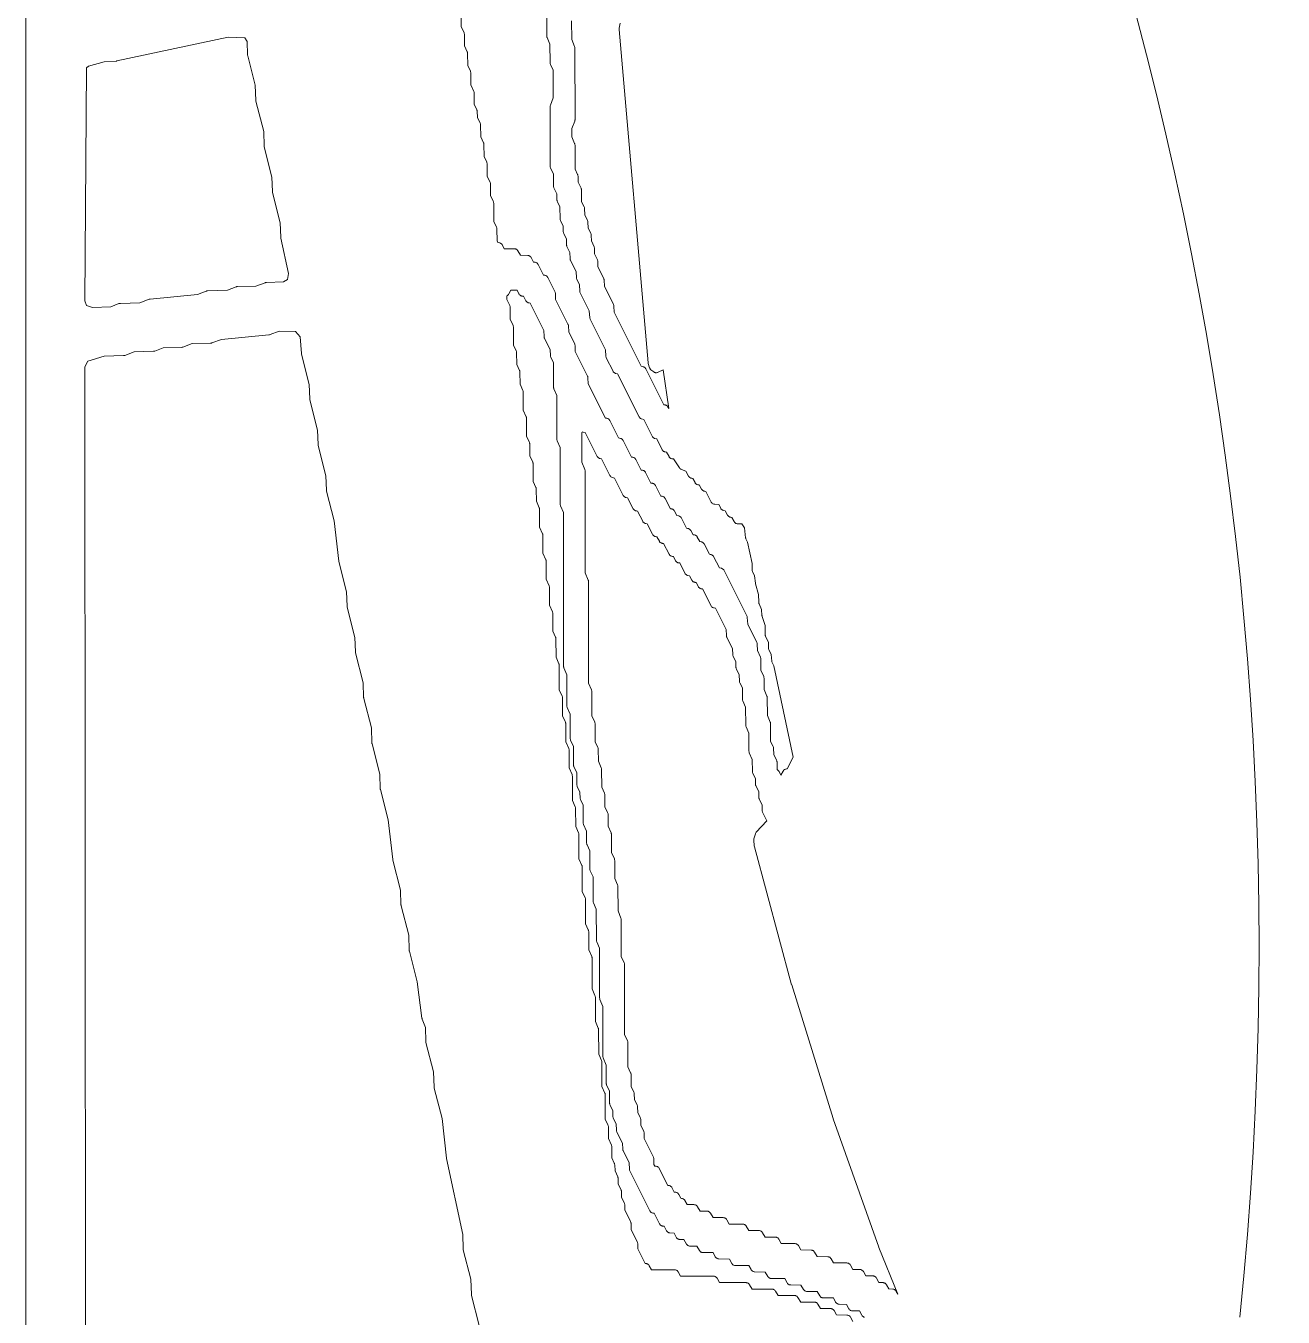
# Model space of a CAD drawing. Header units: inches. Extents: x 36 to 80.3, y 17.3 to 55.9.
# Drawn here: x 36.25 to 43.83, y 30.96 to 38.74 of the extents above; entities that cross this region are included whole.
import ezdxf

# ---------------------------------------------------------------- set-up
doc = ezdxf.new("R2010")
doc.units = ezdxf.units.IN
doc.layers.add('01_ORIGINAL_CAD', color=7, linetype='CONTINUOUS', lineweight=20)
doc.layers.add('03_ADDED_AREAS_SAME_COMPOSITION', color=7, linetype='CONTINUOUS', lineweight=15)

msp = doc.modelspace()

# ---------------------------------------------------------------- linework, layer by layer
at = {"layer": '01_ORIGINAL_CAD'}
msp.add_line((36.2477, 17.9065), (36.2477, 55.9005), dxfattribs=at)
msp.add_lwpolyline([(44.2832, 37.0838, 0.090917), (40.9305, 45.9685, -0.652582), (40.9305, 49.0108, -0.158741), (45.0035, 48.4251, -0.098355), (47.824, 46.2028), (47.7547, 46.078)], format="xyb", dxfattribs=at)
msp.add_arc((22.064, 33.1953), 21.6191, 354.05829, 36.03187, dxfattribs=at)
at = {"layer": '03_ADDED_AREAS_SAME_COMPOSITION'}
for points in [[(39.3883, 38.7903), (39.3886, 38.6826), (39.3889, 38.6792), (39.3896, 38.6758), (39.3908, 38.6726), (39.4081, 38.6334), (39.409, 38.5216), (39.4093, 38.518), (39.4101, 38.5145), (39.4114, 38.5111), (39.4278, 38.4763), (39.428, 38.3087), (39.4103, 38.2649), (39.4092, 38.2619), (39.4086, 38.2587), (39.4084, 38.2555), (39.409, 37.8983), (39.4092, 37.8948), (39.4099, 37.8915), (39.4111, 37.8882), (39.4285, 37.8489), (39.4293, 37.7763), (39.4296, 37.7727), (39.4304, 37.7693), (39.4317, 37.7659), (39.4484, 37.7306), (39.45, 37.6933), (39.4504, 37.6899), (39.4513, 37.6866), (39.4526, 37.6834), (39.4679, 37.6524), (39.4687, 37.5803), (39.469, 37.5767), (39.4698, 37.5732), (39.4711, 37.5699), (39.4876, 37.5348), (39.4884, 37.5016), (39.4887, 37.4981), (39.4895, 37.4947), (39.4908, 37.4915), (39.5073, 37.4564), (39.5081, 37.4232), (39.5084, 37.4197), (39.5092, 37.4163), (39.5104, 37.4131), (39.5271, 37.3777), (39.5288, 37.3404), (39.5291, 37.337), (39.53, 37.3336), (39.5313, 37.3304), (39.5663, 37.2601), (39.567, 37.2271), (39.5673, 37.2237), (39.5681, 37.2203), (39.5694, 37.217), (39.5861, 37.1817), (39.5877, 37.1444), (39.5881, 37.141), (39.589, 37.1376), (39.5903, 37.1344), (39.6452, 37.0243), (39.6481, 36.9837), (39.6485, 36.9804), (39.6494, 36.9772), (39.6507, 36.9742), (39.7432, 36.7894), (39.7449, 36.7524), (39.7453, 36.749), (39.7461, 36.7456), (39.7475, 36.7424), (39.7881, 36.6607), (39.7899, 36.6577), (39.792, 36.655), (39.7945, 36.6526), (39.7973, 36.6506), (39.8004, 36.649), (39.8037, 36.6478), (39.8159, 36.6443), (39.9452, 36.3863), (39.9469, 36.3834), (39.9491, 36.3807), (39.9516, 36.3783), (39.9544, 36.3763), (39.9575, 36.3747), (39.9607, 36.3735), (39.973, 36.37), (40.0237, 36.2688), (40.0254, 36.2658), (40.0276, 36.2631), (40.0301, 36.2607), (40.0329, 36.2587), (40.036, 36.2571), (40.0392, 36.2559), (40.0515, 36.2525), (40.0843, 36.1876), (40.0859, 36.1848), (40.088, 36.1822), (40.0904, 36.1798), (40.093, 36.1779), (40.0959, 36.1763), (40.099, 36.175), (40.1023, 36.1743), (40.1114, 36.1727), (40.1257, 36.1459), (40.1273, 36.1433), (40.1292, 36.1408), (40.1315, 36.1387), (40.1339, 36.1368), (40.1366, 36.1353), (40.1395, 36.1341), (40.1425, 36.1332), (40.1456, 36.1328), (40.153, 36.1321), (40.1896, 36.0782), (40.1919, 36.0753), (40.1945, 36.0729), (40.1975, 36.0708), (40.2007, 36.0691), (40.2276, 36.058), (40.2434, 36.0284), (40.245, 36.0258), (40.2469, 36.0234), (40.2492, 36.0212), (40.2516, 36.0193), (40.2543, 36.0178), (40.2572, 36.0166), (40.2602, 36.0157), (40.2633, 36.0153), (40.269, 36.0148), (40.2826, 35.9893), (40.2842, 35.9866), (40.2862, 35.9842), (40.2884, 35.982), (40.2909, 35.9802), (40.2936, 35.9786), (40.2964, 35.9774), (40.2994, 35.9766), (40.3025, 35.9761), (40.3082, 35.9756), (40.3218, 35.9501), (40.3234, 35.9475), (40.3254, 35.945), (40.3276, 35.9429), (40.3301, 35.941), (40.3328, 35.9394), (40.3357, 35.9382), (40.3387, 35.9374), (40.3417, 35.937), (40.3472, 35.9365), (40.3805, 35.872), (40.3822, 35.8692), (40.3843, 35.8666), (40.3866, 35.8644), (40.3893, 35.8624), (40.3922, 35.8608), (40.3952, 35.8597), (40.3984, 35.8589), (40.4017, 35.8585), (40.4259, 35.8575), (40.4374, 35.8351), (40.4391, 35.8322), (40.4411, 35.8296), (40.4435, 35.8273), (40.4461, 35.8254), (40.449, 35.8238), (40.4521, 35.8226), (40.4553, 35.8218), (40.4645, 35.8202), (40.4787, 35.7934), (40.4804, 35.7908), (40.4823, 35.7884), (40.4845, 35.7862), (40.487, 35.7843), (40.4897, 35.7828), (40.4926, 35.7816), (40.4956, 35.7808), (40.4987, 35.7803), (40.5044, 35.7798), (40.518, 35.7543), (40.5197, 35.7515), (40.5217, 35.749), (40.5241, 35.7468), (40.5267, 35.7449), (40.5296, 35.7433), (40.5326, 35.7422), (40.5358, 35.7414), (40.539, 35.7411), (40.5649, 35.74), (40.5802, 35.7164), (40.5877, 35.6572), (40.5885, 35.6536), (40.5898, 35.6501), (40.599, 35.6295), (40.6261, 35.5015), (40.6269, 35.4638), (40.6272, 35.4604), (40.628, 35.457), (40.6292, 35.4538), (40.6416, 35.4271), (40.6468, 35.383), (40.6475, 35.3792), (40.6655, 35.3146), (40.6663, 35.2678), (40.6666, 35.2643), (40.6674, 35.2609), (40.6687, 35.2576), (40.6842, 35.2245), (40.686, 35.1886), (40.6864, 35.1853), (40.6872, 35.1821), (40.7049, 35.1281), (40.7057, 35.0719), (40.706, 35.0683), (40.7068, 35.0649), (40.7081, 35.0616), (40.7246, 35.0265), (40.7254, 34.9932), (40.7257, 34.9898), (40.7265, 34.9865), (40.7277, 34.9832), (40.7418, 34.9531), (40.7451, 34.9133), (40.7455, 34.9105), (40.7462, 34.9078), (40.7473, 34.9051), (40.7568, 34.884), (40.8733, 34.3332), (40.8386, 34.2635), (40.8332, 34.263), (40.8302, 34.2625), (40.8272, 34.2617), (40.8243, 34.2605), (40.8216, 34.2589), (40.8192, 34.257), (40.8169, 34.2549), (40.815, 34.2524), (40.8134, 34.2498), (40.8007, 34.2259), (40.7898, 34.2473), (40.7883, 34.2499), (40.7864, 34.2523), (40.7843, 34.2545), (40.7819, 34.2564), (40.7793, 34.258), (40.7776, 34.2588), (40.7769, 34.3049), (40.7766, 34.3084), (40.7758, 34.3119), (40.7745, 34.3152), (40.7579, 34.3505), (40.7562, 34.3878), (40.7558, 34.3912), (40.755, 34.3946), (40.7537, 34.3978), (40.7384, 34.4287), (40.7381, 34.5358), (40.7379, 34.5392), (40.7372, 34.5426), (40.736, 34.5458), (40.7187, 34.585), (40.7184, 34.6926), (40.7181, 34.6961), (40.7174, 34.6994), (40.7162, 34.7027), (40.6989, 34.7418), (40.6987, 34.8103), (40.6984, 34.8137), (40.6977, 34.8171), (40.6965, 34.8203), (40.6792, 34.8595), (40.679, 34.9279), (40.6787, 34.9314), (40.678, 34.9347), (40.6768, 34.9379), (40.6593, 34.9776), (40.6576, 35.0152), (40.6572, 35.0187), (40.6564, 35.022), (40.655, 35.0252), (40.6002, 35.1353), (40.5973, 35.176), (40.5968, 35.1792), (40.596, 35.1824), (40.5947, 35.1854), (40.4573, 35.4597), (40.4555, 35.4627), (40.4533, 35.4654), (40.4508, 35.4678), (40.448, 35.4698), (40.445, 35.4714), (40.4417, 35.4726), (40.4293, 35.4761), (40.3946, 35.5432), (40.393, 35.5459), (40.3911, 35.5484), (40.3888, 35.5506), (40.3863, 35.5525), (40.3836, 35.5541), (40.3807, 35.5553), (40.3777, 35.5561), (40.3746, 35.5566), (40.3692, 35.5571), (40.3378, 35.6193), (40.3361, 35.6221), (40.3341, 35.6247), (40.3317, 35.6271), (40.329, 35.629), (40.3261, 35.6306), (40.323, 35.6318), (40.3198, 35.6326), (40.3107, 35.6342), (40.2964, 35.661), (40.2948, 35.6636), (40.2928, 35.6661), (40.2906, 35.6682), (40.2881, 35.6701), (40.2854, 35.6716), (40.2826, 35.6728), (40.2796, 35.6737), (40.2765, 35.6741), (40.2708, 35.6746), (40.2572, 35.7001), (40.2555, 35.7028), (40.2536, 35.7052), (40.2514, 35.7074), (40.2489, 35.7092), (40.2462, 35.7108), (40.2433, 35.712), (40.2403, 35.7128), (40.2373, 35.7133), (40.2319, 35.7138), (40.2005, 35.776), (40.1988, 35.7788), (40.1967, 35.7814), (40.1944, 35.7837), (40.1917, 35.7857), (40.1888, 35.7873), (40.1857, 35.7885), (40.1825, 35.7893), (40.1733, 35.7909), (40.1591, 35.8177), (40.1574, 35.8203), (40.1555, 35.8227), (40.1533, 35.8249), (40.1508, 35.8268), (40.1481, 35.8283), (40.1452, 35.8295), (40.1422, 35.8304), (40.1392, 35.8308), (40.1338, 35.8313), (40.1024, 35.8935), (40.1007, 35.8963), (40.0986, 35.8989), (40.0963, 35.9013), (40.0936, 35.9032), (40.0907, 35.9048), (40.0876, 35.906), (40.0844, 35.9068), (40.0756, 35.9084), (40.0435, 35.9718), (40.0418, 35.9747), (40.0398, 35.9773), (40.0374, 35.9796), (40.0347, 35.9816), (40.0318, 35.9832), (40.0287, 35.9844), (40.0255, 35.9852), (40.0167, 35.9867), (39.9847, 36.0502), (39.983, 36.053), (39.9809, 36.0557), (39.9785, 36.058), (39.9759, 36.0599), (39.973, 36.0616), (39.9699, 36.0628), (39.9667, 36.0635), (39.9578, 36.0651), (39.9258, 36.1285), (39.9241, 36.1314), (39.9221, 36.134), (39.9197, 36.1363), (39.917, 36.1383), (39.9141, 36.1399), (39.911, 36.1411), (39.9078, 36.1419), (39.899, 36.1434), (39.849, 36.2433), (39.8473, 36.2462), (39.8451, 36.249), (39.8426, 36.2513), (39.8398, 36.2534), (39.8367, 36.255), (39.8335, 36.2561), (39.8212, 36.2596), (39.7688, 36.3636), (39.7671, 36.3665), (39.7651, 36.3691), (39.7627, 36.3714), (39.76, 36.3734), (39.7571, 36.375), (39.754, 36.3762), (39.7508, 36.377), (39.742, 36.3785), (39.6387, 36.5848), (39.6371, 36.6218), (39.6367, 36.6252), (39.6358, 36.6286), (39.6345, 36.6318), (39.5603, 36.7805), (39.5595, 36.8134), (39.5592, 36.817), (39.5583, 36.8205), (39.557, 36.8238), (39.5208, 36.8982), (39.5192, 36.9354), (39.5188, 36.9388), (39.5179, 36.9422), (39.5166, 36.9454), (39.4422, 37.0943), (39.4406, 37.1314), (39.4402, 37.1348), (39.4393, 37.1382), (39.438, 37.1414), (39.3957, 37.2259), (39.394, 37.2288), (39.3919, 37.2314), (39.3895, 37.2337), (39.3869, 37.2357), (39.384, 37.2373), (39.3809, 37.2385), (39.3776, 37.2393), (39.3688, 37.2409), (39.3368, 37.3043), (39.3351, 37.3072), (39.333, 37.3098), (39.3306, 37.3121), (39.328, 37.3141), (39.3251, 37.3157), (39.322, 37.3169), (39.3188, 37.3177), (39.3096, 37.3193), (39.2954, 37.346), (39.2936, 37.3488), (39.2915, 37.3514), (39.2891, 37.3536), (39.2865, 37.3555), (39.2835, 37.3571), (39.2805, 37.3582), (39.2773, 37.3589), (39.274, 37.3592), (39.2296, 37.3605), (39.2145, 37.387), (39.2127, 37.3897), (39.2106, 37.3922), (39.2081, 37.3944), (39.2054, 37.3962), (39.2025, 37.3977), (39.1994, 37.3987), (39.1962, 37.3994), (39.1929, 37.3996), (39.1322, 37.3999), (39.1211, 37.4217), (39.1194, 37.4246), (39.1173, 37.4272), (39.1149, 37.4295), (39.1123, 37.4314), (39.1094, 37.433), (39.1063, 37.4342), (39.1031, 37.435), (39.0943, 37.4365), (39.0894, 37.4465), (39.0885, 37.5185), (39.0882, 37.522), (39.0874, 37.5255), (39.0861, 37.5288), (39.0697, 37.5637), (39.0688, 37.6752), (39.0685, 37.6788), (39.0677, 37.6823), (39.0664, 37.6857), (39.05, 37.7205), (39.0497, 37.7887), (39.0494, 37.7921), (39.0487, 37.7955), (39.0476, 37.7987), (39.0302, 37.8379), (39.0294, 37.9106), (39.0291, 37.9141), (39.0283, 37.9176), (39.027, 37.921), (39.0105, 37.9559), (39.0096, 38.0282), (39.0094, 38.0318), (39.0086, 38.0353), (39.0073, 38.0386), (38.9908, 38.0735), (38.9899, 38.1459), (38.9896, 38.1494), (38.9888, 38.1529), (38.9876, 38.1562), (38.9709, 38.1916), (38.9692, 38.2289), (38.9688, 38.2323), (38.968, 38.2356), (38.9667, 38.2388), (38.9514, 38.2697), (38.9512, 38.3376), (38.9509, 38.3411), (38.9502, 38.3444), (38.949, 38.3476), (38.9317, 38.3869), (38.9308, 38.4595), (38.9306, 38.4631), (38.9297, 38.4666), (38.9285, 38.4699), (38.912, 38.5049), (38.9111, 38.5772), (38.9108, 38.5807), (38.91, 38.5842), (38.9088, 38.5875), (38.8923, 38.6224), (38.8921, 38.6905), (38.8918, 38.694), (38.8911, 38.6973), (38.8899, 38.7005), (38.8726, 38.7398), (38.8717, 38.8124)], [(39.8312, 38.7606), (39.8252, 38.7289), (39.8248, 38.7255), (39.8248, 38.722), (39.9997, 36.7123), (40.0001, 36.7096), (40.0007, 36.7069), (40.0087, 36.6819), (40.0097, 36.6791), (40.0111, 36.6765), (40.0129, 36.674), (40.0149, 36.6718), (40.0171, 36.6698), (40.0332, 36.6572), (40.0357, 36.6555), (40.0385, 36.654), (40.0414, 36.653), (40.0444, 36.6522), (40.0475, 36.6519), (40.0506, 36.652), (40.0536, 36.6524), (40.0566, 36.6532), (40.0595, 36.6544), (40.0909, 36.6697), (40.1239, 36.4362), (40.1194, 36.4449), (40.1178, 36.4476), (40.1159, 36.45), (40.1136, 36.4522), (40.1111, 36.4542), (40.1084, 36.4557), (40.1055, 36.457), (40.1025, 36.4578), (40.0994, 36.4583), (40.0941, 36.4588), (39.9858, 36.6749), (39.984, 36.6779), (39.9819, 36.6806), (39.9794, 36.683), (39.9765, 36.685), (39.9735, 36.6866), (39.9702, 36.6878), (39.958, 36.6912), (39.7951, 37.0165), (39.7934, 37.0534), (39.793, 37.0569), (39.7921, 37.0603), (39.7908, 37.0635), (39.7361, 37.1732), (39.7345, 37.2102), (39.7341, 37.2137), (39.7332, 37.217), (39.7319, 37.2203), (39.6969, 37.2906), (39.6962, 37.3235), (39.6959, 37.327), (39.6951, 37.3304), (39.6938, 37.3336), (39.6773, 37.3687), (39.6765, 37.4019), (39.6762, 37.4054), (39.6754, 37.4088), (39.6741, 37.412), (39.6576, 37.4471), (39.6569, 37.4804), (39.6565, 37.4838), (39.6557, 37.4872), (39.6545, 37.4905), (39.6379, 37.5255), (39.6372, 37.5588), (39.6369, 37.5622), (39.6361, 37.5656), (39.6348, 37.5689), (39.6181, 37.6042), (39.6165, 37.6415), (39.6161, 37.6449), (39.6152, 37.6482), (39.6139, 37.6514), (39.5986, 37.6825), (39.5978, 37.7545), (39.5975, 37.7581), (39.5967, 37.7616), (39.5954, 37.7649), (39.5788, 37.8002), (39.5771, 37.8375), (39.5767, 37.841), (39.5759, 37.8443), (39.5746, 37.8475), (39.5593, 37.8784), (39.559, 38.0247), (39.5587, 38.0282), (39.558, 38.0315), (39.5568, 38.0348), (39.5395, 38.0739), (39.5395, 38.1242), (39.5572, 38.1679), (39.5582, 38.171), (39.5588, 38.1741), (39.559, 38.1773), (39.5586, 38.6088), (39.5584, 38.612), (39.5578, 38.6151), (39.5568, 38.6182), (39.5389, 38.6619), (39.538, 38.7741)], [(41.2345, 30.9314), (41.2195, 30.9577), (41.2177, 30.9604), (41.2156, 30.9629), (41.2131, 30.965), (41.2104, 30.9669), (41.2075, 30.9683), (41.2044, 30.9694), (41.2012, 30.9701), (41.1979, 30.9703), (41.1364, 30.9705), (41.1215, 30.9967), (41.1197, 30.9995), (41.1176, 31.002), (41.1151, 31.0041), (41.1124, 31.006), (41.1095, 31.0074), (41.1064, 31.0085), (41.1032, 31.0091), (41.0999, 31.0094), (41.0384, 31.0096), (41.0235, 31.0358), (41.0217, 31.0386), (41.0195, 31.041), (41.0171, 31.0432), (41.0144, 31.045), (41.0114, 31.0465), (41.0083, 31.0476), (41.0051, 31.0482), (41.0018, 31.0484), (40.9202, 31.0487), (40.9032, 31.0761), (40.9014, 31.0787), (40.8992, 31.081), (40.8968, 31.083), (40.8941, 31.0848), (40.8913, 31.0861), (40.8882, 31.0871), (40.8851, 31.0877), (40.8819, 31.0879), (40.7835, 31.0878), (40.7687, 31.1139), (40.7669, 31.1166), (40.7647, 31.1191), (40.7622, 31.1213), (40.7595, 31.1231), (40.7566, 31.1246), (40.7535, 31.1256), (40.7503, 31.1263), (40.747, 31.1265), (40.6268, 31.1267), (40.6119, 31.1529), (40.61, 31.1556), (40.6079, 31.1581), (40.6054, 31.1603), (40.6027, 31.1621), (40.5998, 31.1636), (40.5967, 31.1646), (40.5934, 31.1653), (40.5902, 31.1655), (40.4307, 31.1657), (40.4159, 31.1918), (40.414, 31.1945), (40.4119, 31.197), (40.4094, 31.1992), (40.4067, 31.201), (40.4038, 31.2025), (40.4006, 31.2036), (40.3974, 31.2042), (40.3941, 31.2044), (40.1955, 31.2045), (40.1807, 31.2307), (40.1788, 31.2334), (40.1767, 31.2359), (40.1742, 31.2381), (40.1715, 31.2399), (40.1686, 31.2414), (40.1655, 31.2424), (40.1622, 31.2431), (40.159, 31.2433), (40.0196, 31.2435), (40.0067, 31.2678), (40.005, 31.2704), (40.0031, 31.2728), (40.0009, 31.275), (39.9984, 31.2769), (39.9957, 31.2784), (39.9928, 31.2796), (39.9898, 31.2804), (39.9868, 31.2809), (39.9815, 31.2814), (39.9378, 31.3685), (39.9371, 31.4015), (39.9367, 31.405), (39.9359, 31.4085), (39.9345, 31.4118), (39.8984, 31.4862), (39.8967, 31.5234), (39.8963, 31.5268), (39.8955, 31.5302), (39.8941, 31.5334), (39.8592, 31.6037), (39.8584, 31.6367), (39.8581, 31.6401), (39.8573, 31.6435), (39.8561, 31.6468), (39.8395, 31.6818), (39.8388, 31.7151), (39.8384, 31.7186), (39.8376, 31.7219), (39.8364, 31.7252), (39.8198, 31.7603), (39.8191, 31.7935), (39.8188, 31.797), (39.818, 31.8004), (39.8167, 31.8036), (39.8001, 31.8389), (39.7984, 31.8762), (39.798, 31.8796), (39.7972, 31.883), (39.7958, 31.8862), (39.7806, 31.9171), (39.7803, 31.985), (39.7801, 31.9884), (39.7794, 31.9918), (39.7782, 31.995), (39.7609, 32.0343), (39.76, 32.1069), (39.7597, 32.1105), (39.7589, 32.114), (39.7576, 32.1173), (39.7412, 32.1521), (39.7409, 32.2987), (39.7406, 32.3021), (39.7399, 32.3055), (39.7387, 32.3087), (39.7214, 32.3479), (39.7211, 32.4948), (39.7208, 32.4982), (39.7201, 32.5016), (39.7189, 32.5048), (39.7016, 32.544), (39.7013, 32.6908), (39.701, 32.6943), (39.7003, 32.6976), (39.6991, 32.7009), (39.6818, 32.74), (39.6815, 32.8869), (39.6813, 32.8903), (39.6805, 32.8937), (39.6794, 32.897), (39.6621, 32.9361), (39.6617, 33.1222), (39.6614, 33.1256), (39.6607, 33.129), (39.6595, 33.1323), (39.6422, 33.1715), (39.6413, 33.2833), (39.641, 33.2869), (39.6402, 33.2904), (39.6389, 33.2937), (39.6225, 33.3286), (39.6221, 33.4751), (39.6219, 33.4786), (39.6212, 33.4819), (39.62, 33.4852), (39.6027, 33.5243), (39.6024, 33.6712), (39.6021, 33.6747), (39.6014, 33.678), (39.6002, 33.6813), (39.5829, 33.7204), (39.5826, 33.8673), (39.5823, 33.8707), (39.5816, 33.8741), (39.5804, 33.8773), (39.5631, 33.9165), (39.5628, 34.0242), (39.5626, 34.0276), (39.5619, 34.031), (39.5607, 34.0342), (39.5434, 34.0734), (39.543, 34.2202), (39.5428, 34.2237), (39.5421, 34.227), (39.5409, 34.2303), (39.5236, 34.2694), (39.5233, 34.3771), (39.523, 34.3805), (39.5223, 34.3839), (39.5212, 34.3871), (39.5038, 34.4264), (39.5029, 34.5382), (39.5026, 34.5418), (39.5018, 34.5453), (39.5005, 34.5486), (39.4841, 34.5835), (39.4838, 34.6908), (39.4836, 34.6942), (39.4828, 34.6976), (39.4817, 34.7008), (39.4644, 34.74), (39.464, 34.8869), (39.4638, 34.8903), (39.4631, 34.8937), (39.4619, 34.8969), (39.4445, 34.9361), (39.4436, 35.048), (39.4434, 35.0515), (39.4425, 35.0551), (39.4413, 35.0584), (39.4248, 35.0933), (39.4245, 35.2006), (39.4243, 35.204), (39.4236, 35.2074), (39.4224, 35.2106), (39.4051, 35.2498), (39.4048, 35.3575), (39.4045, 35.3609), (39.4038, 35.3643), (39.4026, 35.3675), (39.3853, 35.4066), (39.385, 35.5143), (39.3848, 35.5177), (39.3841, 35.5211), (39.3829, 35.5243), (39.3656, 35.5635), (39.3653, 35.6712), (39.365, 35.6746), (39.3643, 35.678), (39.3631, 35.6812), (39.3458, 35.7204), (39.3455, 35.828), (39.3453, 35.8315), (39.3446, 35.8348), (39.3434, 35.8381), (39.326, 35.8773), (39.3252, 35.95), (39.3249, 35.9535), (39.3241, 35.957), (39.3228, 35.9603), (39.3064, 35.9952), (39.3061, 36.1025), (39.3058, 36.1059), (39.3051, 36.1093), (39.3039, 36.1126), (39.2866, 36.1518), (39.2857, 36.2244), (39.2854, 36.228), (39.2846, 36.2315), (39.2833, 36.2348), (39.2669, 36.2697), (39.2666, 36.377), (39.2664, 36.3804), (39.2657, 36.3838), (39.2645, 36.387), (39.2472, 36.4262), (39.2469, 36.5339), (39.2466, 36.5373), (39.2459, 36.5407), (39.2447, 36.5439), (39.2274, 36.5832), (39.2265, 36.6558), (39.2262, 36.6594), (39.2254, 36.6628), (39.2241, 36.6662), (39.2077, 36.7011), (39.2068, 36.7734), (39.2065, 36.777), (39.2057, 36.7805), (39.2044, 36.7838), (39.188, 36.8186), (39.1877, 36.926), (39.1875, 36.9294), (39.1867, 36.9328), (39.1856, 36.936), (39.1682, 36.9753), (39.1674, 37.0479), (39.1671, 37.0515), (39.1663, 37.055), (39.165, 37.0583), (39.1486, 37.0931), (39.1485, 37.116), (39.151, 37.1173), (39.1539, 37.1193), (39.1565, 37.1217), (39.1587, 37.1244), (39.1605, 37.1275), (39.1716, 37.1493), (39.21, 37.1493), (39.2211, 37.1276), (39.2228, 37.1247), (39.2249, 37.1221), (39.2273, 37.1198), (39.2299, 37.1179), (39.2328, 37.1163), (39.2359, 37.1151), (39.2391, 37.1143), (39.2483, 37.1127), (39.2625, 37.0859), (39.2641, 37.0833), (39.2661, 37.0809), (39.2683, 37.0787), (39.2708, 37.0768), (39.2735, 37.0753), (39.2764, 37.0741), (39.2793, 37.0733), (39.2824, 37.0728), (39.2877, 37.0723), (39.3708, 36.9065), (39.3724, 36.8695), (39.3728, 36.8661), (39.3737, 36.8627), (39.375, 36.8595), (39.41, 36.7892), (39.4107, 36.7563), (39.411, 36.7528), (39.4118, 36.7494), (39.4131, 36.7462), (39.4295, 36.7113), (39.4299, 36.5648), (39.4301, 36.5613), (39.4308, 36.558), (39.432, 36.5547), (39.4493, 36.5156), (39.4498, 36.251), (39.45, 36.2476), (39.4507, 36.2442), (39.4519, 36.241), (39.4692, 36.2018), (39.4697, 35.8589), (39.47, 35.8554), (39.4707, 35.852), (39.4719, 35.8488), (39.4892, 35.8097), (39.4901, 34.8826), (39.4903, 34.8794), (39.4909, 34.8762), (39.4919, 34.8732), (39.5097, 34.8295), (39.5101, 34.643), (39.5103, 34.6396), (39.5111, 34.6362), (39.5122, 34.633), (39.5295, 34.5938), (39.5299, 34.447), (39.5301, 34.4435), (39.5308, 34.4401), (39.532, 34.4369), (39.5494, 34.3977), (39.5503, 34.2859), (39.5505, 34.2823), (39.5513, 34.2788), (39.5526, 34.2754), (39.5691, 34.2405), (39.57, 34.1682), (39.5703, 34.1646), (39.5711, 34.1611), (39.5724, 34.1578), (39.589, 34.1225), (39.5907, 34.0852), (39.5911, 34.0817), (39.5919, 34.0784), (39.5932, 34.0752), (39.6085, 34.0443), (39.6088, 33.9372), (39.609, 33.9338), (39.6097, 33.9304), (39.6109, 33.9271), (39.6282, 33.8879), (39.6291, 33.8152), (39.6294, 33.8117), (39.6302, 33.8082), (39.6315, 33.8049), (39.6479, 33.77), (39.6488, 33.6585), (39.6491, 33.6549), (39.6499, 33.6514), (39.6512, 33.648), (39.6677, 33.6132), (39.668, 33.4666), (39.6682, 33.4632), (39.669, 33.4598), (39.6701, 33.4566), (39.6874, 33.4174), (39.6878, 33.2313), (39.6881, 33.2279), (39.6888, 33.2245), (39.69, 33.2213), (39.7073, 33.1821), (39.7075, 32.8826), (39.7078, 32.8794), (39.7084, 32.8763), (39.7094, 32.8732), (39.7272, 32.8296), (39.7275, 32.5297), (39.7277, 32.5265), (39.7283, 32.5233), (39.7293, 32.5203), (39.7471, 32.4766), (39.7474, 32.3685), (39.7477, 32.3651), (39.7484, 32.3617), (39.7496, 32.3585), (39.7669, 32.3192), (39.7678, 32.2466), (39.7681, 32.243), (39.7689, 32.2396), (39.7702, 32.2362), (39.7867, 32.2012), (39.7875, 32.1679), (39.7878, 32.1644), (39.7886, 32.1611), (39.7898, 32.1578), (39.8065, 32.1225), (39.8082, 32.0852), (39.8086, 32.0817), (39.8094, 32.0784), (39.8107, 32.0752), (39.8457, 32.0049), (39.8464, 31.9719), (39.8468, 31.9683), (39.8476, 31.9649), (39.8489, 31.9615), (39.8851, 31.8871), (39.8868, 31.85), (39.8872, 31.8465), (39.888, 31.8431), (39.8894, 31.8399), (40.0102, 31.5987), (40.0119, 31.5958), (40.014, 31.5932), (40.0164, 31.5909), (40.019, 31.5889), (40.0219, 31.5873), (40.025, 31.586), (40.0283, 31.5853), (40.0371, 31.5837), (40.0691, 31.5203), (40.0708, 31.5174), (40.0729, 31.5148), (40.0753, 31.5125), (40.0779, 31.5105), (40.0808, 31.5089), (40.0839, 31.5077), (40.0871, 31.5069), (40.0963, 31.5053), (40.1106, 31.4786), (40.1123, 31.4758), (40.1143, 31.4733), (40.1167, 31.4711), (40.1193, 31.4691), (40.1222, 31.4676), (40.1252, 31.4664), (40.1283, 31.4657), (40.1316, 31.4653), (40.1561, 31.4643), (40.1694, 31.4394), (40.1711, 31.4367), (40.1731, 31.4341), (40.1755, 31.4319), (40.1781, 31.43), (40.181, 31.4285), (40.184, 31.4273), (40.1872, 31.4265), (40.1904, 31.4262), (40.2154, 31.4251), (40.2306, 31.3984), (40.2324, 31.3957), (40.2346, 31.3932), (40.237, 31.391), (40.2397, 31.3892), (40.2427, 31.3877), (40.2457, 31.3867), (40.2489, 31.386), (40.2522, 31.3858), (40.2941, 31.3855), (40.3091, 31.3593), (40.3109, 31.3566), (40.313, 31.3541), (40.3155, 31.3519), (40.3182, 31.3501), (40.3211, 31.3486), (40.3242, 31.3476), (40.3274, 31.3469), (40.3307, 31.3467), (40.3917, 31.3464), (40.4047, 31.3221), (40.4064, 31.3193), (40.4085, 31.3167), (40.4109, 31.3145), (40.4136, 31.3126), (40.4166, 31.311), (40.4197, 31.3099), (40.4229, 31.3092), (40.4262, 31.3089), (40.49, 31.3076), (40.5051, 31.2812), (40.5069, 31.2784), (40.5091, 31.2759), (40.5115, 31.2738), (40.5142, 31.2719), (40.5172, 31.2705), (40.5203, 31.2694), (40.5235, 31.2688), (40.5267, 31.2685), (40.6073, 31.2683), (40.6203, 31.244), (40.622, 31.2412), (40.6241, 31.2386), (40.6266, 31.2364), (40.6293, 31.2344), (40.6322, 31.2329), (40.6353, 31.2318), (40.6385, 31.231), (40.6418, 31.2307), (40.7057, 31.2295), (40.7207, 31.203), (40.7225, 31.2003), (40.7247, 31.1978), (40.7271, 31.1956), (40.7299, 31.1938), (40.7328, 31.1923), (40.7359, 31.1913), (40.7391, 31.1906), (40.7424, 31.1904), (40.8234, 31.1902), (40.8384, 31.164), (40.8402, 31.1612), (40.8423, 31.1588), (40.8448, 31.1566), (40.8475, 31.1548), (40.8504, 31.1533), (40.8535, 31.1522), (40.8567, 31.1516), (40.86, 31.1514), (40.9215, 31.1511), (40.9364, 31.1249), (40.9382, 31.1222), (40.9403, 31.1197), (40.9428, 31.1175), (40.9455, 31.1157), (40.9484, 31.1142), (40.9515, 31.1132), (40.9547, 31.1125), (40.958, 31.1123), (41.0195, 31.112), (41.0344, 31.0858), (41.0362, 31.0831), (41.0383, 31.0806), (41.0408, 31.0785), (41.0435, 31.0766), (41.0464, 31.0752), (41.0495, 31.0741), (41.0527, 31.0734), (41.056, 31.0732), (41.117, 31.073), (41.13, 31.0486), (41.1317, 31.0458), (41.1338, 31.0433), (41.1362, 31.041), (41.1389, 31.0391), (41.1418, 31.0376), (41.1449, 31.0364), (41.1481, 31.0357), (41.1514, 31.0354), (41.1957, 31.0342), (41.2108, 31.0077), (41.2126, 31.0049), (41.2148, 31.0025), (41.2172, 31.0003), (41.2199, 30.9984), (41.2229, 30.997), (41.2259, 30.9959), (41.2292, 30.9953), (41.2324, 30.995), (41.2743, 30.9948), (41.2893, 30.9685), (41.2911, 30.9658), (41.2932, 30.9633), (41.2957, 30.9612), (41.2984, 30.9593), (41.3013, 30.9579), (41.3044, 30.9568)], [(36.6073, 30.722), (36.6028, 36.6869), (36.6215, 36.7221), (36.7204, 36.7515), (36.837, 36.755), (36.8411, 36.7554), (36.845, 36.7566), (36.9011, 36.7775), (37.0178, 36.7811), (37.0207, 36.7814), (37.0234, 36.782), (37.0262, 36.7828), (37.0762, 36.8025), (37.1868, 36.805), (37.1896, 36.8052), (37.1924, 36.8057), (37.195, 36.8066), (37.251, 36.8275), (37.3618, 36.83), (37.3646, 36.8302), (37.3674, 36.8307), (37.37, 36.8316), (37.4269, 36.8528), (37.7136, 36.8801), (37.7169, 36.8806), (37.72, 36.8816), (37.7754, 36.9022), (37.8728, 36.8996), (37.9015, 36.8677), (37.9097, 36.7676), (37.9104, 36.7634), (37.957, 36.5812), (37.9596, 36.4939), (37.9598, 36.4911), (37.9604, 36.4884), (38.007, 36.3062), (38.0096, 36.2189), (38.0098, 36.2161), (38.0104, 36.2134), (38.057, 36.0312), (38.0596, 35.9439), (38.0598, 35.9411), (38.0604, 35.9384), (38.1063, 35.7599), (38.1347, 35.5167), (38.1354, 35.5134), (38.182, 35.3312), (38.1846, 35.2439), (38.1848, 35.2411), (38.1854, 35.2384), (38.232, 35.0562), (38.2346, 34.9689), (38.2348, 34.9661), (38.2354, 34.9634), (38.282, 34.7812), (38.2846, 34.6939), (38.2848, 34.6911), (38.2854, 34.6884), (38.3311, 34.5109), (38.3346, 34.4187), (38.3348, 34.416), (38.3354, 34.4134), (38.382, 34.2312), (38.3846, 34.1439), (38.3848, 34.1411), (38.3854, 34.1384), (38.4323, 33.9551), (38.4597, 33.7168), (38.4604, 33.7134), (38.507, 33.5312), (38.5096, 33.4439), (38.5098, 33.4411), (38.5104, 33.4384), (38.5561, 33.2609), (38.5596, 33.1687), (38.5598, 33.166), (38.5604, 33.1634), (38.6074, 32.98), (38.6359, 32.7606), (38.6365, 32.7577), (38.6374, 32.7548), (38.6571, 32.7046), (38.6596, 32.6189), (38.6598, 32.6161), (38.6604, 32.6134), (38.7061, 32.4359), (38.7096, 32.3437), (38.7098, 32.341), (38.7104, 32.3384), (38.7573, 32.1551), (38.7847, 31.9168), (38.7851, 31.9144), (38.882, 31.4567), (38.8846, 31.3689), (38.8848, 31.3661), (38.8854, 31.3634), (38.9311, 31.1859), (38.9346, 31.0937), (38.9348, 31.091), (38.9354, 31.0884), (38.9818, 30.9072)]]:
    msp.add_lwpolyline(points, dxfattribs=at)
for points in [[(36.65, 37.0462), (36.614, 37.058), (36.6028, 37.0851), (36.6128, 38.4896), (36.6265, 38.5009), (36.7205, 38.5266), (36.7936, 38.5312), (36.7973, 38.5317), (37.4685, 38.6762), (37.5673, 38.6716), (37.5819, 38.6498), (37.5846, 38.5688), (37.5848, 38.5661), (37.5854, 38.5634), (37.6311, 38.3859), (37.6346, 38.2937), (37.6348, 38.291), (37.6354, 38.2884), (37.682, 38.1062), (37.6846, 38.0189), (37.6848, 38.0161), (37.6854, 38.0134), (37.732, 37.8312), (37.7346, 37.7439), (37.7348, 37.7411), (37.7354, 37.7384), (37.782, 37.5562), (37.7846, 37.4689), (37.7852, 37.4643), (37.8322, 37.2497), (37.8252, 37.2149), (37.8016, 37.1991), (37.6985, 37.1963), (37.6958, 37.1961), (37.6931, 37.1956), (37.6905, 37.1948), (37.6345, 37.1739), (37.5237, 37.1713), (37.5208, 37.1711), (37.5179, 37.1705), (37.5152, 37.1696), (37.464, 37.1498), (37.3425, 37.1452), (37.3397, 37.1449), (37.337, 37.1443), (37.3343, 37.1435), (37.2834, 37.1235), (36.9969, 37.0962), (36.9936, 37.0957), (36.9905, 37.0948), (36.9344, 37.0738), (36.8177, 37.0702), (36.8148, 37.0699), (36.8121, 37.0693), (36.8093, 37.0685), (36.7593, 37.0488)], [(39.605, 36.2956), (39.6081, 36.2945), (39.6203, 36.2911), (39.6923, 36.1478), (39.694, 36.145), (39.6961, 36.1424), (39.6985, 36.1401), (39.7011, 36.1381), (39.704, 36.1365), (39.7071, 36.1352), (39.7104, 36.1345), (39.7191, 36.1329), (39.7691, 36.0331), (39.7709, 36.0301), (39.7731, 36.0274), (39.7756, 36.025), (39.7784, 36.023), (39.7814, 36.0214), (39.7847, 36.0202), (39.797, 36.0168), (39.8493, 35.9127), (39.851, 35.9099), (39.8531, 35.9073), (39.8555, 35.905), (39.8581, 35.903), (39.861, 35.9014), (39.8641, 35.9002), (39.8674, 35.8994), (39.8763, 35.8978), (39.9103, 35.8321), (39.9119, 35.8294), (39.9138, 35.8269), (39.9161, 35.8247), (39.9186, 35.8228), (39.9213, 35.8212), (39.9242, 35.82), (39.9272, 35.8191), (39.9303, 35.8187), (39.9357, 35.8182), (39.9671, 35.756), (39.9688, 35.7531), (39.9708, 35.7505), (39.9732, 35.7482), (39.9759, 35.7463), (39.9788, 35.7446), (39.9819, 35.7434), (39.9851, 35.7427), (39.9939, 35.7411), (40.026, 35.6776), (40.0276, 35.6748), (40.0297, 35.6722), (40.0321, 35.6699), (40.0347, 35.6679), (40.0376, 35.6663), (40.0407, 35.6651), (40.044, 35.6643), (40.0531, 35.6627), (40.0674, 35.6359), (40.069, 35.6333), (40.0709, 35.6309), (40.0732, 35.6287), (40.0756, 35.6268), (40.0783, 35.6253), (40.0812, 35.6241), (40.0842, 35.6233), (40.0873, 35.6228), (40.0928, 35.6223), (40.1261, 35.5579), (40.1277, 35.5552), (40.1296, 35.5527), (40.1319, 35.5505), (40.1344, 35.5486), (40.1371, 35.547), (40.14, 35.5458), (40.143, 35.5449), (40.1461, 35.5444), (40.1519, 35.544), (40.1655, 35.5184), (40.1671, 35.5158), (40.169, 35.5134), (40.1713, 35.5112), (40.1737, 35.5093), (40.1764, 35.5078), (40.1793, 35.5066), (40.1823, 35.5057), (40.1854, 35.5053), (40.1907, 35.5048), (40.2221, 35.4426), (40.2238, 35.4398), (40.2259, 35.4371), (40.2283, 35.4348), (40.2309, 35.4329), (40.2338, 35.4313), (40.2369, 35.43), (40.2401, 35.4293), (40.2493, 35.4277), (40.2636, 35.4009), (40.2652, 35.3983), (40.2671, 35.3958), (40.2694, 35.3937), (40.2718, 35.3918), (40.2745, 35.3903), (40.2774, 35.3891), (40.2804, 35.3882), (40.2835, 35.3878), (40.2892, 35.3873), (40.3028, 35.3617), (40.3044, 35.3591), (40.3064, 35.3567), (40.3086, 35.3545), (40.3111, 35.3526), (40.3138, 35.3511), (40.3166, 35.3499), (40.3196, 35.3491), (40.3227, 35.3486), (40.328, 35.3481), (40.3791, 35.2468), (40.3808, 35.2439), (40.3828, 35.2413), (40.3852, 35.239), (40.3879, 35.237), (40.3908, 35.2354), (40.3939, 35.2342), (40.3971, 35.2334), (40.4059, 35.2318), (40.4699, 35.104), (40.4716, 35.067), (40.472, 35.0636), (40.4728, 35.0602), (40.4742, 35.057), (40.5091, 34.9867), (40.5098, 34.9537), (40.5102, 34.9502), (40.511, 34.9468), (40.5122, 34.9436), (40.5288, 34.9085), (40.5295, 34.8753), (40.5298, 34.8718), (40.5306, 34.8684), (40.5319, 34.8652), (40.5486, 34.8299), (40.5502, 34.7926), (40.5506, 34.7891), (40.5515, 34.7858), (40.5528, 34.7826), (40.568, 34.7517), (40.5683, 34.6838), (40.5685, 34.6804), (40.5692, 34.677), (40.5704, 34.6738), (40.5877, 34.6346), (40.588, 34.527), (40.5883, 34.5235), (40.589, 34.5202), (40.5902, 34.5169), (40.6075, 34.4778), (40.6078, 34.3701), (40.608, 34.3667), (40.6087, 34.3633), (40.6099, 34.3601), (40.6273, 34.3208), (40.6281, 34.2482), (40.6284, 34.2446), (40.6292, 34.2411), (40.6305, 34.2378), (40.647, 34.2027), (40.6478, 34.1695), (40.6481, 34.166), (40.6489, 34.1626), (40.6502, 34.1594), (40.6667, 34.1243), (40.6675, 34.0911), (40.6678, 34.0876), (40.6686, 34.0842), (40.6698, 34.081), (40.6865, 34.0456), (40.6882, 34.0083), (40.6885, 34.0049), (40.6894, 34.0015), (40.6907, 33.9983), (40.715, 33.9495), (40.6522, 33.8809), (40.6499, 33.8779), (40.6481, 33.8746), (40.6467, 33.8711), (40.6379, 33.8416), (40.6372, 33.8387), (40.6369, 33.8356), (40.6369, 33.8326), (40.6395, 33.7987), (40.6403, 33.794), (40.8651, 32.9614), (40.8654, 32.9605), (41.1159, 32.1545), (41.1162, 32.1536), (41.3911, 31.3793), (41.3915, 31.3783), (41.5049, 31.0967), (41.4962, 31.1131), (41.4945, 31.1158), (41.4924, 31.1184), (41.49, 31.1206), (41.4874, 31.1225), (41.4846, 31.124), (41.4815, 31.1252), (41.4784, 31.126), (41.4752, 31.1263), (41.4506, 31.1273), (41.4373, 31.1522), (41.4356, 31.155), (41.4336, 31.1575), (41.4312, 31.1597), (41.4286, 31.1616), (41.4257, 31.1632), (41.4227, 31.1643), (41.4196, 31.1651), (41.4163, 31.1654), (41.3913, 31.1665), (41.3761, 31.1932), (41.3743, 31.196), (41.3721, 31.1984), (41.3697, 31.2006), (41.367, 31.2024), (41.3641, 31.2039), (41.361, 31.205), (41.3578, 31.2056), (41.3545, 31.2059), (41.3126, 31.2061), (41.2977, 31.2323), (41.2959, 31.2351), (41.2937, 31.2375), (41.2913, 31.2397), (41.2886, 31.2415), (41.2856, 31.243), (41.2826, 31.2441), (41.2793, 31.2447), (41.2761, 31.245), (41.2342, 31.2452), (41.2192, 31.2714), (41.2174, 31.2742), (41.2153, 31.2767), (41.2128, 31.2788), (41.2101, 31.2807), (41.2072, 31.2821), (41.2041, 31.2832), (41.2009, 31.2838), (41.1976, 31.2841), (41.117, 31.2843), (41.104, 31.3086), (41.1023, 31.3114), (41.1002, 31.314), (41.0978, 31.3162), (41.0951, 31.3182), (41.0921, 31.3197), (41.089, 31.3208), (41.0858, 31.3216), (41.0825, 31.3218), (41.0187, 31.3231), (41.0036, 31.3496), (41.0018, 31.3523), (40.9996, 31.3548), (40.9972, 31.3569), (40.9945, 31.3588), (40.9916, 31.3602), (40.9885, 31.3613), (40.9852, 31.362), (40.982, 31.3622), (40.9205, 31.3624), (40.9056, 31.3886), (40.9038, 31.3914), (40.9016, 31.3939), (40.8992, 31.396), (40.8965, 31.3979), (40.8935, 31.3993), (40.8904, 31.4004), (40.8872, 31.401), (40.8839, 31.4013), (40.8029, 31.4015), (40.788, 31.4277), (40.7862, 31.4304), (40.784, 31.4329), (40.7816, 31.4351), (40.7788, 31.4369), (40.7759, 31.4384), (40.7728, 31.4394), (40.7696, 31.4401), (40.7663, 31.4403), (40.7049, 31.4406), (40.6899, 31.4668), (40.6881, 31.4695), (40.686, 31.472), (40.6835, 31.4741), (40.6808, 31.476), (40.6779, 31.4774), (40.6748, 31.4785), (40.6716, 31.4792), (40.6683, 31.4794), (40.6068, 31.4796), (40.5919, 31.5058), (40.5901, 31.5086), (40.588, 31.511), (40.5855, 31.5132), (40.5828, 31.5151), (40.5799, 31.5165), (40.5768, 31.5176), (40.5735, 31.5182), (40.5703, 31.5185), (40.4892, 31.5187), (40.4743, 31.5449), (40.4725, 31.5476), (40.4704, 31.5501), (40.4679, 31.5523), (40.4652, 31.5541), (40.4623, 31.5556), (40.4592, 31.5566), (40.456, 31.5573), (40.4527, 31.5575), (40.3912, 31.5578), (40.3763, 31.584), (40.3745, 31.5867), (40.3723, 31.5892), (40.3699, 31.5913), (40.3672, 31.5932), (40.3643, 31.5946), (40.3612, 31.5957), (40.358, 31.5964), (40.3547, 31.5966), (40.3128, 31.5968), (40.2979, 31.6231), (40.2961, 31.6258), (40.2939, 31.6283), (40.2915, 31.6304), (40.2888, 31.6323), (40.2858, 31.6337), (40.2828, 31.6348), (40.2795, 31.6355), (40.2763, 31.6357), (40.2348, 31.6359), (40.2219, 31.6603), (40.2202, 31.6629), (40.2183, 31.6654), (40.2161, 31.6675), (40.2136, 31.6694), (40.2109, 31.6709), (40.208, 31.6721), (40.205, 31.673), (40.202, 31.6734), (40.1965, 31.6739), (40.1848, 31.697), (40.1831, 31.6998), (40.181, 31.7024), (40.1787, 31.7047), (40.176, 31.7067), (40.1731, 31.7083), (40.17, 31.7095), (40.1668, 31.7103), (40.1577, 31.7119), (40.1434, 31.7386), (40.1418, 31.7413), (40.1398, 31.7437), (40.1376, 31.7459), (40.1351, 31.7477), (40.1324, 31.7493), (40.1296, 31.7505), (40.1266, 31.7513), (40.1235, 31.7518), (40.1182, 31.7522), (40.0671, 31.8536), (40.0654, 31.8565), (40.0634, 31.8591), (40.061, 31.8614), (40.0583, 31.8634), (40.0554, 31.865), (40.0523, 31.8662), (40.0491, 31.867), (40.0403, 31.8685), (40.0352, 31.8788), (40.0335, 31.9158), (40.0331, 31.9193), (40.0322, 31.9226), (40.0309, 31.9258), (39.9763, 32.0353), (39.9756, 32.0683), (39.9753, 32.0717), (39.9745, 32.0751), (39.9732, 32.0784), (39.9566, 32.1137), (39.9549, 32.151), (39.9545, 32.1544), (39.9537, 32.1578), (39.9524, 32.1609), (39.937, 32.1921), (39.9363, 32.2251), (39.9359, 32.2286), (39.9351, 32.232), (39.9339, 32.2352), (39.9173, 32.2703), (39.9166, 32.3035), (39.9163, 32.307), (39.9155, 32.3104), (39.9142, 32.3136), (39.8977, 32.3486), (39.8969, 32.4209), (39.8966, 32.4244), (39.8958, 32.4279), (39.8945, 32.4313), (39.8781, 32.4661), (39.8777, 32.6126), (39.8775, 32.6161), (39.8768, 32.6195), (39.8756, 32.6227), (39.8583, 32.6618), (39.8577, 33.0833), (39.8574, 33.0867), (39.8567, 33.0901), (39.8555, 33.0933), (39.8382, 33.1325), (39.838, 33.3535), (39.8378, 33.3567), (39.8372, 33.3599), (39.8362, 33.3629), (39.8184, 33.4066), (39.818, 33.5539), (39.8178, 33.5573), (39.8171, 33.5607), (39.8159, 33.5639), (39.7986, 33.6031), (39.7983, 33.7107), (39.798, 33.7142), (39.7973, 33.7175), (39.7961, 33.7208), (39.7788, 33.7599), (39.7785, 33.8676), (39.7783, 33.871), (39.7776, 33.8744), (39.7764, 33.8776), (39.759, 33.9169), (39.7582, 33.9895), (39.7579, 33.9931), (39.7571, 33.9966), (39.7558, 33.9999), (39.7393, 34.0349), (39.7385, 34.1072), (39.7382, 34.1107), (39.7374, 34.1142), (39.7361, 34.1175), (39.7197, 34.1524), (39.7194, 34.2597), (39.7191, 34.2632), (39.7184, 34.2665), (39.7172, 34.2698), (39.6999, 34.309), (39.699, 34.3817), (39.6987, 34.3852), (39.6979, 34.3887), (39.6966, 34.392), (39.6802, 34.4269), (39.6799, 34.5342), (39.6797, 34.5376), (39.679, 34.541), (39.6778, 34.5443), (39.6605, 34.5834), (39.6601, 34.7303), (39.6599, 34.7337), (39.6592, 34.7371), (39.658, 34.7403), (39.6407, 34.7795), (39.6401, 35.3927), (39.6399, 35.3959), (39.6393, 35.3991), (39.6383, 35.4021), (39.6205, 35.4458), (39.6199, 36.0595), (39.6197, 36.0627), (39.619, 36.0658), (39.618, 36.0689), (39.6002, 36.1125), (39.6, 36.292), (39.6006, 36.2923), (39.6034, 36.2942)]]:
    msp.add_lwpolyline(points, close=True, dxfattribs=at)

doc.saveas('drawing.dxf')
